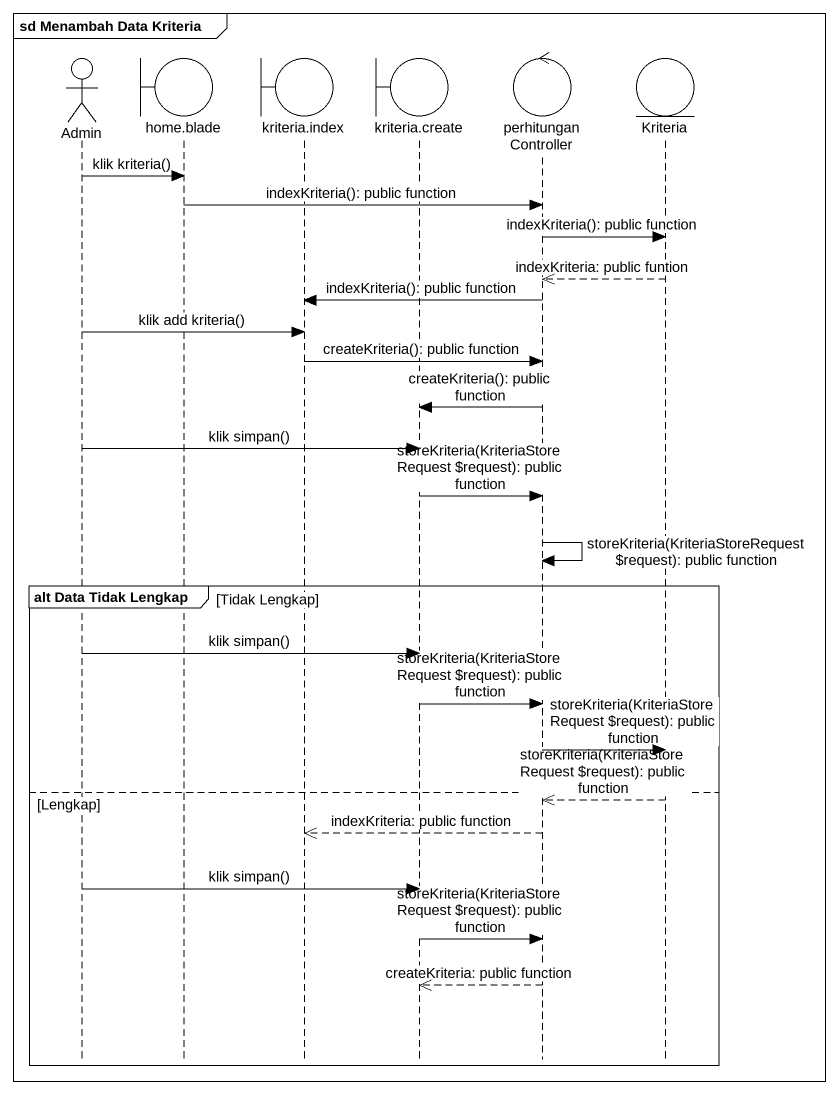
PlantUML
@startuml
mainframe sd Menambah Data Kriteria
hide footbox
actor Admin
boundary "home.blade" as home_blade
boundary "kriteria.index" as kriteria_index
boundary "kriteria.create" as kriteria_create
control perhitunganController
entity Kriteria

Admin -> home_blade : klik kriteria()
home_blade -> perhitunganController : indexKriteria(): public function
perhitunganController -> Kriteria : indexKriteria(): public function
Kriteria -->> perhitunganController : indexKriteria: public funtion
perhitunganController -> kriteria_index : indexKriteria(): public function
Admin -> kriteria_index : klik add kriteria()
kriteria_index -> perhitunganController : createKriteria(): public function
perhitunganController -> kriteria_create : createKriteria(): public function
Admin -> kriteria_create : klik simpan()
kriteria_create -> perhitunganController : storeKriteria(KriteriaStoreRequest ~$request): public function
perhitunganController -> perhitunganController : storeKriteria(KriteriaStoreRequest ~$request): public function
group alt Data Tidak Lengkap [Tidak Lengkap]
  Admin -> kriteria_create : klik simpan()
  kriteria_create -> perhitunganController : storeKriteria(KriteriaStoreRequest ~$request): public function
  perhitunganController -> Kriteria : storeKriteria(KriteriaStoreRequest ~$request): public function
else Lengkap
  Kriteria -->> perhitunganController : storeKriteria(KriteriaStoreRequest ~$request): public function
  perhitunganController -->> kriteria_index : indexKriteria: public function
  Admin -> kriteria_create : klik simpan()
  kriteria_create -> perhitunganController : storeKriteria(KriteriaStoreRequest ~$request): public function
  perhitunganController -->> kriteria_create : createKriteria: public function
end
@enduml
